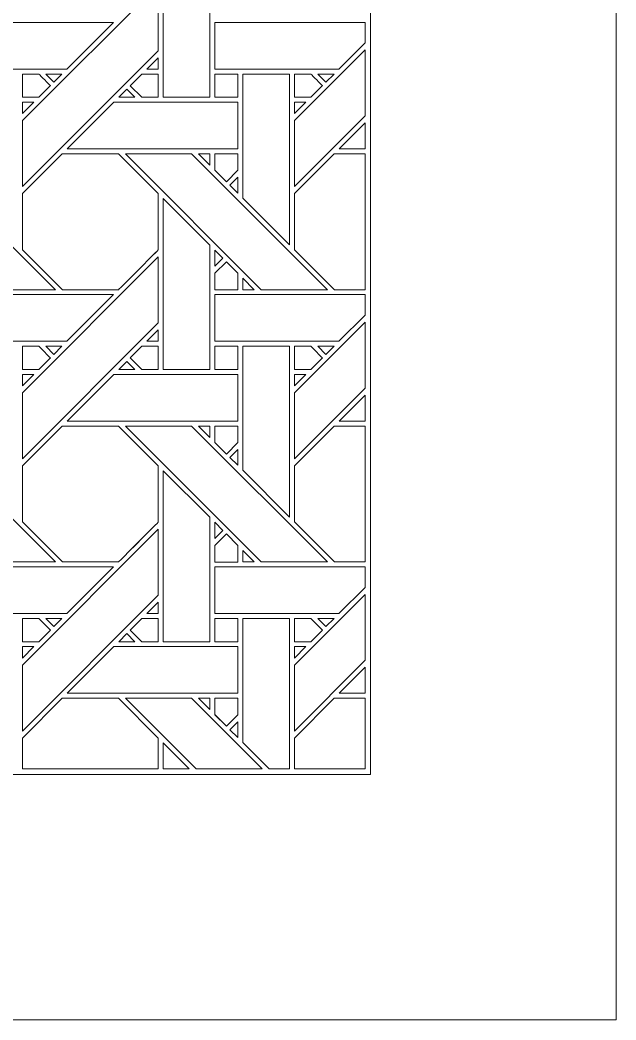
# Model space of a CAD drawing. Header units: inches. Extents: x 4.4 to 20.4, y 1.1 to 17.1.
# Drawn here: x 18.304 to 20.383, y 1.095 to 4.58 of the extents above; entities that cross this region are included whole.
import ezdxf

# ---------------------------------------------------------------- set-up
doc = ezdxf.new("R2010")
doc.units = ezdxf.units.IN
doc.header["$MEASUREMENT"] = 0
doc.layers.add('Design', color=7, linetype='Continuous', lineweight=0)

msp = doc.modelspace()

# ---------------------------------------------------------------- linework, layer by layer
at = {"layer": 'Design'}
for points, knots in [([(4.3829, 17.0948), (4.3829, 17.0948), (4.3829, 1.0948), (4.3829, 1.0948), (4.3829, 1.0948), (20.3829, 1.0948), (20.3829, 1.0948), (20.3829, 1.0948), (20.3829, 17.0948), (20.3829, 17.0948), (20.3829, 17.0948), (4.3829, 17.0948), (4.3829, 17.0948)], [0, 0, 0, 0, 1, 1, 1, 2, 2, 2, 3, 3, 3, 4, 4, 4, 4]), ([(19.3728, 16.2388), (19.3728, 16.2388), (5.2388, 16.2388), (5.2388, 16.2388), (5.2388, 16.2388), (5.2388, 1.9507), (5.2388, 1.9507), (5.2388, 1.9507), (19.5269, 1.9507), (19.5269, 1.9507), (19.5269, 1.9507), (19.5269, 16.2388), (19.5269, 16.2388), (19.5269, 16.2388), (19.3728, 16.2388), (19.3728, 16.2388)], [0, 0, 0, 0, 1, 1, 1, 2, 2, 2, 3, 3, 3, 4, 4, 4, 5, 5, 5, 5]), ([(18.8036, 4.3108), (18.8036, 4.3108), (18.8036, 4.9066), (18.8036, 4.9066), (18.8036, 4.9066), (18.9663, 4.7445), (18.9663, 4.7445), (18.9663, 4.7445), (18.9663, 4.3108), (18.9663, 4.3108), (18.9663, 4.3108), (18.8036, 4.3108), (18.8036, 4.3108)], [0, 0, 0, 0, 1, 1, 1, 2, 2, 2, 3, 3, 3, 4, 4, 4, 4]), ([(18.7864, 4.473), (18.7864, 4.473), (18.3128, 3.9994), (18.3128, 3.9994), (18.3128, 3.9994), (18.3128, 4.2294), (18.3128, 4.2294), (18.3128, 4.2294), (18.7864, 4.703), (18.7864, 4.703), (18.7864, 4.703), (18.7864, 4.473), (18.7864, 4.473)], [0, 0, 0, 0, 1, 1, 1, 2, 2, 2, 3, 3, 3, 4, 4, 4, 4]), ([(18.4679, 4.4088), (18.4679, 4.4088), (18.0349, 4.4088), (18.0349, 4.4088), (18.0349, 4.4088), (18.0349, 4.5715), (18.0349, 4.5715), (18.0349, 4.5715), (18.6306, 4.5715), (18.6306, 4.5715), (18.6306, 4.5715), (18.4679, 4.4088), (18.4679, 4.4088)], [0, 0, 0, 0, 1, 1, 1, 2, 2, 2, 3, 3, 3, 4, 4, 4, 4]), ([(19.5079, 4.5001), (19.5079, 4.5001), (19.4166, 4.4088), (19.4166, 4.4088), (19.4166, 4.4088), (18.9836, 4.4088), (18.9836, 4.4088), (18.9836, 4.4088), (18.9836, 4.5715), (18.9836, 4.5715), (18.9836, 4.5715), (19.5079, 4.5715), (19.5079, 4.5715), (19.5079, 4.5715), (19.5079, 4.5001), (19.5079, 4.5001)], [0, 0, 0, 0, 1, 1, 1, 2, 2, 2, 3, 3, 3, 4, 4, 4, 5, 5, 5, 5]), ([(19.2615, 3.9994), (19.2615, 3.9994), (19.2615, 4.2294), (19.2615, 4.2294), (19.2615, 4.2294), (19.5079, 4.4758), (19.5079, 4.4758), (19.5079, 4.4758), (19.5079, 4.2457), (19.5079, 4.2457), (19.5079, 4.2457), (19.2615, 3.9994), (19.2615, 3.9994)], [0, 0, 0, 0, 1, 1, 1, 2, 2, 2, 3, 3, 3, 4, 4, 4, 4]), ([(18.7864, 4.4486), (18.7864, 4.4486), (18.7864, 4.4089), (18.7864, 4.4089), (18.7864, 4.4089), (18.7467, 4.4089), (18.7467, 4.4089), (18.7467, 4.4089), (18.7864, 4.4486), (18.7864, 4.4486)], [0, 0, 0, 0, 1, 1, 1, 2, 2, 2, 3, 3, 3, 3]), ([(18.3699, 4.3915), (18.375, 4.3864), (18.4058, 4.3556), (18.4102, 4.3512), (18.4102, 4.3512), (18.3698, 4.3107), (18.3698, 4.3107), (18.3698, 4.3107), (18.3128, 4.3107), (18.3128, 4.3107), (18.3128, 4.3107), (18.3128, 4.3915), (18.3128, 4.3915), (18.3128, 4.3915), (18.3699, 4.3915), (18.3699, 4.3915)], [0, 0, 0, 0, 1, 1, 1, 2, 2, 2, 3, 3, 3, 4, 4, 4, 5, 5, 5, 5]), ([(18.4102, 4.3512), (18.4102, 4.3512), (18.3698, 4.3107), (18.3698, 4.3107), (18.3698, 4.3107), (18.3128, 4.3107), (18.3128, 4.3107), (18.3128, 4.3107), (18.3128, 4.3915), (18.3128, 4.3915), (18.3128, 4.3915), (18.3699, 4.3915), (18.3699, 4.3915), (18.375, 4.3864), (18.4058, 4.3556), (18.4102, 4.3512)], [0, 0, 0, 0, 1, 1, 1, 2, 2, 2, 3, 3, 3, 4, 4, 4, 5, 5, 5, 5]), ([(18.3942, 4.3916), (18.3942, 4.3916), (18.4507, 4.3916), (18.4507, 4.3916), (18.4507, 4.3916), (18.4224, 4.3634), (18.4224, 4.3634), (18.4224, 4.3634), (18.3942, 4.3916), (18.3942, 4.3916)], [0, 0, 0, 0, 1, 1, 1, 2, 2, 2, 3, 3, 3, 3]), ([(18.7294, 4.3107), (18.7294, 4.3107), (18.689, 4.3511), (18.689, 4.3511), (18.689, 4.3511), (18.7294, 4.3915), (18.7294, 4.3915), (18.7294, 4.3915), (18.7865, 4.3915), (18.7865, 4.3915), (18.7865, 4.3915), (18.7865, 4.3107), (18.7865, 4.3107), (18.7865, 4.3107), (18.7294, 4.3107), (18.7294, 4.3107)], [0, 0, 0, 0, 1, 1, 1, 2, 2, 2, 3, 3, 3, 4, 4, 4, 5, 5, 5, 5]), ([(18.7865, 4.3107), (18.7865, 4.3107), (18.7294, 4.3107), (18.7294, 4.3107), (18.7294, 4.3107), (18.689, 4.3511), (18.689, 4.3511), (18.689, 4.3511), (18.7294, 4.3915), (18.7294, 4.3915), (18.7294, 4.3915), (18.7865, 4.3915), (18.7865, 4.3915), (18.7865, 4.3915), (18.7865, 4.3107), (18.7865, 4.3107)], [0, 0, 0, 0, 1, 1, 1, 2, 2, 2, 3, 3, 3, 4, 4, 4, 5, 5, 5, 5]), ([(18.9837, 4.3915), (18.9837, 4.3915), (19.0639, 4.3915), (19.0639, 4.3915), (19.0639, 4.3915), (19.0639, 4.3107), (19.0639, 4.3107), (19.0639, 4.3107), (18.9837, 4.3107), (18.9837, 4.3107), (18.9837, 4.3107), (18.9837, 4.3915), (18.9837, 4.3915)], [0, 0, 0, 0, 1, 1, 1, 2, 2, 2, 3, 3, 3, 4, 4, 4, 4]), ([(18.9837, 4.3107), (18.9837, 4.3107), (18.9837, 4.3915), (18.9837, 4.3915), (18.9837, 4.3915), (19.0639, 4.3915), (19.0639, 4.3915), (19.0639, 4.3915), (19.0639, 4.3107), (19.0639, 4.3107), (19.0639, 4.3107), (18.9837, 4.3107), (18.9837, 4.3107)], [0, 0, 0, 0, 1, 1, 1, 2, 2, 2, 3, 3, 3, 4, 4, 4, 4]), ([(19.2443, 3.7964), (19.2443, 3.7964), (19.0814, 3.9594), (19.0814, 3.9594), (19.0814, 3.9594), (19.0814, 4.3916), (19.0814, 4.3916), (19.0814, 4.3916), (19.2443, 4.3916), (19.2443, 4.3916), (19.2443, 4.3916), (19.2443, 3.7964), (19.2443, 3.7964)], [0, 0, 0, 0, 1, 1, 1, 2, 2, 2, 3, 3, 3, 4, 4, 4, 4]), ([(19.3186, 4.3915), (19.3237, 4.3864), (19.3545, 4.3556), (19.3589, 4.3512), (19.3589, 4.3512), (19.3185, 4.3107), (19.3185, 4.3107), (19.3185, 4.3107), (19.2615, 4.3107), (19.2615, 4.3107), (19.2615, 4.3107), (19.2615, 4.3915), (19.2615, 4.3915), (19.2615, 4.3915), (19.3186, 4.3915), (19.3186, 4.3915)], [0, 0, 0, 0, 1, 1, 1, 2, 2, 2, 3, 3, 3, 4, 4, 4, 5, 5, 5, 5]), ([(19.2615, 4.3107), (19.2615, 4.3107), (19.2615, 4.3915), (19.2615, 4.3915), (19.2615, 4.3915), (19.3186, 4.3915), (19.3186, 4.3915), (19.3237, 4.3864), (19.3545, 4.3556), (19.3589, 4.3512), (19.3589, 4.3512), (19.3185, 4.3107), (19.3185, 4.3107), (19.3185, 4.3107), (19.2615, 4.3107), (19.2615, 4.3107)], [0, 0, 0, 0, 1, 1, 1, 2, 2, 2, 3, 3, 3, 4, 4, 4, 5, 5, 5, 5]), ([(19.3429, 4.3916), (19.3429, 4.3916), (19.3994, 4.3916), (19.3994, 4.3916), (19.3994, 4.3916), (19.3711, 4.3634), (19.3711, 4.3634), (19.3711, 4.3634), (19.3429, 4.3916), (19.3429, 4.3916)], [0, 0, 0, 0, 1, 1, 1, 2, 2, 2, 3, 3, 3, 3]), ([(18.6769, 4.339), (18.6769, 4.339), (18.7051, 4.3108), (18.7051, 4.3108), (18.7051, 4.3108), (18.6486, 4.3108), (18.6486, 4.3108), (18.6486, 4.3108), (18.6769, 4.339), (18.6769, 4.339)], [0, 0, 0, 0, 1, 1, 1, 2, 2, 2, 3, 3, 3, 3]), ([(18.3526, 4.2936), (18.3526, 4.2936), (18.3128, 4.2538), (18.3128, 4.2538), (18.3128, 4.2538), (18.3128, 4.2936), (18.3128, 4.2936), (18.3128, 4.2936), (18.3526, 4.2936), (18.3526, 4.2936)], [0, 0, 0, 0, 1, 1, 1, 2, 2, 2, 3, 3, 3, 3]), ([(19.0639, 4.2936), (19.0639, 4.2936), (19.0639, 4.1308), (19.0639, 4.1308), (19.0639, 4.1308), (18.4686, 4.1308), (18.4686, 4.1308), (18.4686, 4.1308), (18.6314, 4.2936), (18.6314, 4.2936), (18.6314, 4.2936), (19.0639, 4.2936), (19.0639, 4.2936)], [0, 0, 0, 0, 1, 1, 1, 2, 2, 2, 3, 3, 3, 4, 4, 4, 4]), ([(19.3013, 4.2936), (19.3013, 4.2936), (19.2615, 4.2538), (19.2615, 4.2538), (19.2615, 4.2538), (19.2615, 4.2936), (19.2615, 4.2936), (19.2615, 4.2936), (19.3013, 4.2936), (19.3013, 4.2936)], [0, 0, 0, 0, 1, 1, 1, 2, 2, 2, 3, 3, 3, 3]), ([(19.4173, 4.1308), (19.4173, 4.1308), (19.5079, 4.2213), (19.5079, 4.2213), (19.5079, 4.2213), (19.5079, 4.1308), (19.5079, 4.1308), (19.5079, 4.1308), (19.4173, 4.1308), (19.4173, 4.1308)], [0, 0, 0, 0, 1, 1, 1, 2, 2, 2, 3, 3, 3, 3]), ([(17.7232, 4.1137), (17.7232, 4.1137), (17.9541, 4.1137), (17.9541, 4.1137), (17.9541, 4.1137), (18.4278, 3.64), (18.4278, 3.64), (18.4278, 3.64), (18.1968, 3.64), (18.1968, 3.64), (18.1968, 3.64), (17.7232, 4.1137), (17.7232, 4.1137)], [0, 0, 0, 0, 1, 1, 1, 2, 2, 2, 3, 3, 3, 4, 4, 4, 4]), ([(18.4515, 4.1136), (18.4515, 4.1136), (18.6477, 4.1136), (18.6477, 4.1136), (18.6477, 4.1136), (18.7865, 3.9749), (18.7865, 3.9749), (18.7865, 3.9749), (18.7865, 3.7787), (18.7865, 3.7787), (18.7687, 3.7608), (18.6567, 3.649), (18.6478, 3.64), (18.6478, 3.64), (18.452, 3.64), (18.452, 3.64), (18.452, 3.64), (18.3128, 3.7793), (18.3128, 3.7793), (18.3128, 3.7793), (18.3128, 3.9749), (18.3128, 3.9749), (18.3128, 3.9749), (18.4515, 4.1136), (18.4515, 4.1136)], [0, 0, 0, 0, 1, 1, 1, 2, 2, 2, 3, 3, 3, 4, 4, 4, 5, 5, 5, 6, 6, 6, 7, 7, 7, 8, 8, 8, 8]), ([(18.7865, 3.7787), (18.7685, 3.7606), (18.6566, 3.6489), (18.6478, 3.64), (18.6478, 3.64), (18.452, 3.64), (18.452, 3.64), (18.452, 3.64), (18.3128, 3.7793), (18.3128, 3.7793), (18.3128, 3.7793), (18.3128, 3.9749), (18.3128, 3.9749), (18.3128, 3.9749), (18.4515, 4.1136), (18.4515, 4.1136), (18.4515, 4.1136), (18.6477, 4.1136), (18.6477, 4.1136), (18.6477, 4.1136), (18.7865, 3.9749), (18.7865, 3.9749), (18.7865, 3.9749), (18.7865, 3.7787), (18.7865, 3.7787)], [0, 0, 0, 0, 1, 1, 1, 2, 2, 2, 3, 3, 3, 4, 4, 4, 5, 5, 5, 6, 6, 6, 7, 7, 7, 8, 8, 8, 8]), ([(19.1455, 3.64), (19.1455, 3.64), (18.6719, 4.1137), (18.6719, 4.1137), (18.6719, 4.1137), (18.9029, 4.1137), (18.9029, 4.1137), (18.9029, 4.1137), (19.3765, 3.64), (19.3765, 3.64), (19.3765, 3.64), (19.1455, 3.64), (19.1455, 3.64)], [0, 0, 0, 0, 1, 1, 1, 2, 2, 2, 3, 3, 3, 4, 4, 4, 4]), ([(18.9664, 4.1137), (18.9664, 4.1137), (18.9664, 4.0739), (18.9664, 4.0739), (18.9664, 4.0739), (18.927, 4.1137), (18.927, 4.1137), (18.927, 4.1137), (18.9664, 4.1137), (18.9664, 4.1137)], [0, 0, 0, 0, 1, 1, 1, 2, 2, 2, 3, 3, 3, 3]), ([(19.0639, 4.1137), (19.0639, 4.1137), (19.0639, 4.0561), (19.0639, 4.0561), (19.0639, 4.0561), (19.024, 4.0161), (19.024, 4.0161), (19.024, 4.0161), (18.9837, 4.0564), (18.9837, 4.0564), (18.9837, 4.0564), (18.9837, 4.1137), (18.9837, 4.1137), (18.9837, 4.1137), (19.0639, 4.1137), (19.0639, 4.1137)], [0, 0, 0, 0, 1, 1, 1, 2, 2, 2, 3, 3, 3, 4, 4, 4, 5, 5, 5, 5]), ([(19.024, 4.0161), (19.024, 4.0161), (18.9837, 4.0564), (18.9837, 4.0564), (18.9837, 4.0564), (18.9837, 4.1137), (18.9837, 4.1137), (18.9837, 4.1137), (19.0639, 4.1137), (19.0639, 4.1137), (19.0639, 4.1137), (19.0639, 4.0561), (19.0639, 4.0561), (19.0639, 4.0561), (19.024, 4.0161), (19.024, 4.0161)], [0, 0, 0, 0, 1, 1, 1, 2, 2, 2, 3, 3, 3, 4, 4, 4, 5, 5, 5, 5]), ([(19.4002, 4.1136), (19.4002, 4.1136), (19.5079, 4.1136), (19.5079, 4.1136), (19.5079, 4.1136), (19.5079, 3.64), (19.5079, 3.64), (19.5079, 3.64), (19.4008, 3.64), (19.4008, 3.64), (19.4008, 3.64), (19.2615, 3.7793), (19.2615, 3.7793), (19.2615, 3.7793), (19.2615, 3.9749), (19.2615, 3.9749), (19.2615, 3.9749), (19.4002, 4.1136), (19.4002, 4.1136)], [0, 0, 0, 0, 1, 1, 1, 2, 2, 2, 3, 3, 3, 4, 4, 4, 5, 5, 5, 6, 6, 6, 6]), ([(19.4008, 3.64), (19.4008, 3.64), (19.2615, 3.7793), (19.2615, 3.7793), (19.2615, 3.7793), (19.2615, 3.9749), (19.2615, 3.9749), (19.2615, 3.9749), (19.4002, 4.1136), (19.4002, 4.1136), (19.4002, 4.1136), (19.5079, 4.1136), (19.5079, 4.1136), (19.5079, 4.1136), (19.5079, 3.64), (19.5079, 3.64), (19.5079, 3.64), (19.4008, 3.64), (19.4008, 3.64)], [0, 0, 0, 0, 1, 1, 1, 2, 2, 2, 3, 3, 3, 4, 4, 4, 5, 5, 5, 6, 6, 6, 6]), ([(19.0639, 4.0319), (19.0639, 4.0319), (19.0639, 3.9767), (19.0639, 3.9767), (19.0639, 3.9767), (19.0361, 4.0041), (19.0361, 4.0041), (19.0361, 4.0041), (19.0639, 4.0319), (19.0639, 4.0319)], [0, 0, 0, 0, 1, 1, 1, 2, 2, 2, 3, 3, 3, 3]), ([(18.8036, 3.362), (18.8036, 3.362), (18.8036, 3.9579), (18.8036, 3.9579), (18.8036, 3.9579), (18.9663, 3.7957), (18.9663, 3.7957), (18.9663, 3.7957), (18.9663, 3.362), (18.9663, 3.362), (18.9663, 3.362), (18.8036, 3.362), (18.8036, 3.362)], [0, 0, 0, 0, 1, 1, 1, 2, 2, 2, 3, 3, 3, 4, 4, 4, 4]), ([(18.9836, 3.7215), (18.9836, 3.7215), (18.9836, 3.7782), (18.9836, 3.7782), (18.9836, 3.7782), (19.0118, 3.7497), (19.0118, 3.7497), (19.0118, 3.7497), (18.9836, 3.7215), (18.9836, 3.7215)], [0, 0, 0, 0, 1, 1, 1, 2, 2, 2, 3, 3, 3, 3]), ([(18.3128, 3.2807), (18.3128, 3.2807), (18.7864, 3.7543), (18.7864, 3.7543), (18.7864, 3.7543), (18.7864, 3.5243), (18.7864, 3.5243), (18.7864, 3.5243), (18.3128, 3.0506), (18.3128, 3.0506), (18.3128, 3.0506), (18.3128, 3.2807), (18.3128, 3.2807)], [0, 0, 0, 0, 1, 1, 1, 2, 2, 2, 3, 3, 3, 4, 4, 4, 4]), ([(18.9837, 3.6398), (18.9837, 3.6398), (18.9837, 3.6971), (18.9837, 3.6971), (18.9837, 3.6971), (19.024, 3.7374), (19.024, 3.7374), (19.024, 3.7374), (19.0643, 3.6971), (19.0643, 3.6971), (19.0643, 3.6971), (19.0643, 3.6398), (19.0643, 3.6398), (19.0643, 3.6398), (18.9837, 3.6398), (18.9837, 3.6398)], [0, 0, 0, 0, 1, 1, 1, 2, 2, 2, 3, 3, 3, 4, 4, 4, 5, 5, 5, 5]), ([(19.024, 3.7374), (19.024, 3.7374), (19.0643, 3.6971), (19.0643, 3.6971), (19.0643, 3.6971), (19.0643, 3.6398), (19.0643, 3.6398), (19.0643, 3.6398), (18.9837, 3.6398), (18.9837, 3.6398), (18.9837, 3.6398), (18.9837, 3.6971), (18.9837, 3.6971), (18.9837, 3.6971), (19.024, 3.7374), (19.024, 3.7374)], [0, 0, 0, 0, 1, 1, 1, 2, 2, 2, 3, 3, 3, 4, 4, 4, 5, 5, 5, 5]), ([(19.0815, 3.64), (19.0815, 3.64), (19.0815, 3.6798), (19.0815, 3.6798), (19.0815, 3.6798), (19.1213, 3.64), (19.1213, 3.64), (19.1213, 3.64), (19.0815, 3.64), (19.0815, 3.64)], [0, 0, 0, 0, 1, 1, 1, 2, 2, 2, 3, 3, 3, 3]), ([(18.0349, 3.4601), (18.0349, 3.4601), (18.0349, 3.6228), (18.0349, 3.6228), (18.0349, 3.6228), (18.6306, 3.6228), (18.6306, 3.6228), (18.6306, 3.6228), (18.4679, 3.4601), (18.4679, 3.4601), (18.4679, 3.4601), (18.0349, 3.4601), (18.0349, 3.4601)], [0, 0, 0, 0, 1, 1, 1, 2, 2, 2, 3, 3, 3, 4, 4, 4, 4]), ([(19.5079, 3.5513), (19.5079, 3.5513), (19.4166, 3.4601), (19.4166, 3.4601), (19.4166, 3.4601), (18.9836, 3.4601), (18.9836, 3.4601), (18.9836, 3.4601), (18.9836, 3.6228), (18.9836, 3.6228), (18.9836, 3.6228), (19.5079, 3.6228), (19.5079, 3.6228), (19.5079, 3.6228), (19.5079, 3.5513), (19.5079, 3.5513)], [0, 0, 0, 0, 1, 1, 1, 2, 2, 2, 3, 3, 3, 4, 4, 4, 5, 5, 5, 5]), ([(19.2615, 3.0506), (19.2615, 3.0506), (19.2615, 3.2807), (19.2615, 3.2807), (19.2615, 3.2807), (19.5079, 3.527), (19.5079, 3.527), (19.5079, 3.527), (19.5079, 3.297), (19.5079, 3.297), (19.5079, 3.297), (19.2615, 3.0506), (19.2615, 3.0506)], [0, 0, 0, 0, 1, 1, 1, 2, 2, 2, 3, 3, 3, 4, 4, 4, 4]), ([(18.7864, 3.4999), (18.7864, 3.4999), (18.7864, 3.4601), (18.7864, 3.4601), (18.7864, 3.4601), (18.7467, 3.4601), (18.7467, 3.4601), (18.7467, 3.4601), (18.7864, 3.4999), (18.7864, 3.4999)], [0, 0, 0, 0, 1, 1, 1, 2, 2, 2, 3, 3, 3, 3]), ([(18.3699, 3.4428), (18.375, 3.4377), (18.4058, 3.4069), (18.4102, 3.4024), (18.4102, 3.4024), (18.3698, 3.362), (18.3698, 3.362), (18.3698, 3.362), (18.3128, 3.362), (18.3128, 3.362), (18.3128, 3.362), (18.3128, 3.4428), (18.3128, 3.4428), (18.3128, 3.4428), (18.3699, 3.4428), (18.3699, 3.4428)], [0, 0, 0, 0, 1, 1, 1, 2, 2, 2, 3, 3, 3, 4, 4, 4, 5, 5, 5, 5]), ([(18.3128, 3.362), (18.3128, 3.362), (18.3128, 3.4428), (18.3128, 3.4428), (18.3128, 3.4428), (18.3699, 3.4428), (18.3699, 3.4428), (18.3752, 3.4375), (18.406, 3.4067), (18.4102, 3.4024), (18.4102, 3.4024), (18.3698, 3.362), (18.3698, 3.362), (18.3698, 3.362), (18.3128, 3.362), (18.3128, 3.362)], [0, 0, 0, 0, 1, 1, 1, 2, 2, 2, 3, 3, 3, 4, 4, 4, 5, 5, 5, 5]), ([(18.3942, 3.4428), (18.3942, 3.4428), (18.4507, 3.4428), (18.4507, 3.4428), (18.4507, 3.4428), (18.4224, 3.4146), (18.4224, 3.4146), (18.4224, 3.4146), (18.3942, 3.4428), (18.3942, 3.4428)], [0, 0, 0, 0, 1, 1, 1, 2, 2, 2, 3, 3, 3, 3]), ([(18.7294, 3.362), (18.7294, 3.362), (18.689, 3.4024), (18.689, 3.4024), (18.689, 3.4024), (18.7294, 3.4428), (18.7294, 3.4428), (18.7294, 3.4428), (18.7865, 3.4428), (18.7865, 3.4428), (18.7865, 3.4428), (18.7865, 3.362), (18.7865, 3.362), (18.7865, 3.362), (18.7294, 3.362), (18.7294, 3.362)], [0, 0, 0, 0, 1, 1, 1, 2, 2, 2, 3, 3, 3, 4, 4, 4, 5, 5, 5, 5]), ([(18.7865, 3.362), (18.7865, 3.362), (18.7294, 3.362), (18.7294, 3.362), (18.7294, 3.362), (18.689, 3.4024), (18.689, 3.4024), (18.689, 3.4024), (18.7294, 3.4428), (18.7294, 3.4428), (18.7294, 3.4428), (18.7865, 3.4428), (18.7865, 3.4428), (18.7865, 3.4428), (18.7865, 3.362), (18.7865, 3.362)], [0, 0, 0, 0, 1, 1, 1, 2, 2, 2, 3, 3, 3, 4, 4, 4, 5, 5, 5, 5]), ([(18.9837, 3.4428), (18.9837, 3.4428), (19.0639, 3.4428), (19.0639, 3.4428), (19.0639, 3.4428), (19.0639, 3.362), (19.0639, 3.362), (19.0639, 3.362), (18.9837, 3.362), (18.9837, 3.362), (18.9837, 3.362), (18.9837, 3.4428), (18.9837, 3.4428)], [0, 0, 0, 0, 1, 1, 1, 2, 2, 2, 3, 3, 3, 4, 4, 4, 4]), ([(18.9837, 3.362), (18.9837, 3.362), (18.9837, 3.4428), (18.9837, 3.4428), (18.9837, 3.4428), (19.0639, 3.4428), (19.0639, 3.4428), (19.0639, 3.4428), (19.0639, 3.362), (19.0639, 3.362), (19.0639, 3.362), (18.9837, 3.362), (18.9837, 3.362)], [0, 0, 0, 0, 1, 1, 1, 2, 2, 2, 3, 3, 3, 4, 4, 4, 4]), ([(19.2443, 2.8477), (19.2443, 2.8477), (19.0814, 3.0106), (19.0814, 3.0106), (19.0814, 3.0106), (19.0814, 3.4428), (19.0814, 3.4428), (19.0814, 3.4428), (19.2443, 3.4428), (19.2443, 3.4428), (19.2443, 3.4428), (19.2443, 2.8477), (19.2443, 2.8477)], [0, 0, 0, 0, 1, 1, 1, 2, 2, 2, 3, 3, 3, 4, 4, 4, 4]), ([(19.3186, 3.4428), (19.3237, 3.4377), (19.3545, 3.4069), (19.3589, 3.4024), (19.3589, 3.4024), (19.3185, 3.362), (19.3185, 3.362), (19.3185, 3.362), (19.2615, 3.362), (19.2615, 3.362), (19.2615, 3.362), (19.2615, 3.4428), (19.2615, 3.4428), (19.2615, 3.4428), (19.3186, 3.4428), (19.3186, 3.4428)], [0, 0, 0, 0, 1, 1, 1, 2, 2, 2, 3, 3, 3, 4, 4, 4, 5, 5, 5, 5]), ([(19.2615, 3.362), (19.2615, 3.362), (19.2615, 3.4428), (19.2615, 3.4428), (19.2615, 3.4428), (19.3186, 3.4428), (19.3186, 3.4428), (19.3237, 3.4377), (19.3545, 3.4069), (19.3589, 3.4024), (19.3589, 3.4024), (19.3185, 3.362), (19.3185, 3.362), (19.3185, 3.362), (19.2615, 3.362), (19.2615, 3.362)], [0, 0, 0, 0, 1, 1, 1, 2, 2, 2, 3, 3, 3, 4, 4, 4, 5, 5, 5, 5]), ([(19.3429, 3.4428), (19.3429, 3.4428), (19.3994, 3.4428), (19.3994, 3.4428), (19.3994, 3.4428), (19.3711, 3.4146), (19.3711, 3.4146), (19.3711, 3.4146), (19.3429, 3.4428), (19.3429, 3.4428)], [0, 0, 0, 0, 1, 1, 1, 2, 2, 2, 3, 3, 3, 3]), ([(18.6768, 3.3903), (18.6768, 3.3903), (18.7051, 3.362), (18.7051, 3.362), (18.7051, 3.362), (18.6486, 3.362), (18.6486, 3.362), (18.6486, 3.362), (18.6768, 3.3903), (18.6768, 3.3903)], [0, 0, 0, 0, 1, 1, 1, 2, 2, 2, 3, 3, 3, 3]), ([(18.3526, 3.3449), (18.3526, 3.3449), (18.3128, 3.3051), (18.3128, 3.3051), (18.3128, 3.3051), (18.3128, 3.3449), (18.3128, 3.3449), (18.3128, 3.3449), (18.3526, 3.3449), (18.3526, 3.3449)], [0, 0, 0, 0, 1, 1, 1, 2, 2, 2, 3, 3, 3, 3]), ([(19.0639, 3.3449), (19.0639, 3.3449), (19.0639, 3.1821), (19.0639, 3.1821), (19.0639, 3.1821), (18.4686, 3.1821), (18.4686, 3.1821), (18.4686, 3.1821), (18.6314, 3.3449), (18.6314, 3.3449), (18.6314, 3.3449), (19.0639, 3.3449), (19.0639, 3.3449)], [0, 0, 0, 0, 1, 1, 1, 2, 2, 2, 3, 3, 3, 4, 4, 4, 4]), ([(19.3013, 3.3449), (19.3013, 3.3449), (19.2615, 3.3051), (19.2615, 3.3051), (19.2615, 3.3051), (19.2615, 3.3449), (19.2615, 3.3449), (19.2615, 3.3449), (19.3013, 3.3449), (19.3013, 3.3449)], [0, 0, 0, 0, 1, 1, 1, 2, 2, 2, 3, 3, 3, 3]), ([(19.4173, 3.1821), (19.4173, 3.1821), (19.5079, 3.2726), (19.5079, 3.2726), (19.5079, 3.2726), (19.5079, 3.1821), (19.5079, 3.1821), (19.5079, 3.1821), (19.4173, 3.1821), (19.4173, 3.1821)], [0, 0, 0, 0, 1, 1, 1, 2, 2, 2, 3, 3, 3, 3]), ([(17.7232, 3.165), (17.7232, 3.165), (17.9541, 3.165), (17.9541, 3.165), (17.9541, 3.165), (18.4278, 2.6913), (18.4278, 2.6913), (18.4278, 2.6913), (18.1968, 2.6913), (18.1968, 2.6913), (18.1968, 2.6913), (17.7232, 3.165), (17.7232, 3.165)], [0, 0, 0, 0, 1, 1, 1, 2, 2, 2, 3, 3, 3, 4, 4, 4, 4]), ([(18.3128, 2.8305), (18.3128, 2.8305), (18.3128, 3.0262), (18.3128, 3.0262), (18.3128, 3.0262), (18.4515, 3.1649), (18.4515, 3.1649), (18.4515, 3.1649), (18.6477, 3.1649), (18.6477, 3.1649), (18.6477, 3.1649), (18.7865, 3.0262), (18.7865, 3.0262), (18.7865, 3.0262), (18.7865, 2.83), (18.7865, 2.83), (18.7687, 2.812), (18.6567, 2.7003), (18.6478, 2.6913), (18.6478, 2.6913), (18.452, 2.6913), (18.452, 2.6913), (18.452, 2.6913), (18.3128, 2.8305), (18.3128, 2.8305)], [0, 0, 0, 0, 1, 1, 1, 2, 2, 2, 3, 3, 3, 4, 4, 4, 5, 5, 5, 6, 6, 6, 7, 7, 7, 8, 8, 8, 8]), ([(18.3128, 2.8305), (18.3128, 2.8305), (18.3128, 3.0262), (18.3128, 3.0262), (18.3128, 3.0262), (18.4515, 3.1649), (18.4515, 3.1649), (18.4515, 3.1649), (18.6477, 3.1649), (18.6477, 3.1649), (18.6477, 3.1649), (18.7865, 3.0262), (18.7865, 3.0262), (18.7865, 3.0262), (18.7865, 2.83), (18.7865, 2.83), (18.7685, 2.8119), (18.6566, 2.7002), (18.6478, 2.6913), (18.6478, 2.6913), (18.452, 2.6913), (18.452, 2.6913), (18.452, 2.6913), (18.3128, 2.8305), (18.3128, 2.8305)], [0, 0, 0, 0, 1, 1, 1, 2, 2, 2, 3, 3, 3, 4, 4, 4, 5, 5, 5, 6, 6, 6, 7, 7, 7, 8, 8, 8, 8]), ([(18.6719, 3.165), (18.6719, 3.165), (18.9029, 3.165), (18.9029, 3.165), (18.9029, 3.165), (19.3765, 2.6913), (19.3765, 2.6913), (19.3765, 2.6913), (19.1455, 2.6913), (19.1455, 2.6913), (19.1455, 2.6913), (18.6719, 3.165), (18.6719, 3.165)], [0, 0, 0, 0, 1, 1, 1, 2, 2, 2, 3, 3, 3, 4, 4, 4, 4]), ([(18.9664, 3.165), (18.9664, 3.165), (18.9664, 3.1251), (18.9664, 3.1251), (18.9664, 3.1251), (18.927, 3.165), (18.927, 3.165), (18.927, 3.165), (18.9664, 3.165), (18.9664, 3.165)], [0, 0, 0, 0, 1, 1, 1, 2, 2, 2, 3, 3, 3, 3]), ([(19.0639, 3.1649), (19.0639, 3.1649), (19.0639, 3.1073), (19.0639, 3.1073), (19.0639, 3.1073), (19.024, 3.0674), (19.024, 3.0674), (19.024, 3.0674), (18.9837, 3.1077), (18.9837, 3.1077), (18.9837, 3.1077), (18.9837, 3.1649), (18.9837, 3.1649), (18.9837, 3.1649), (19.0639, 3.1649), (19.0639, 3.1649)], [0, 0, 0, 0, 1, 1, 1, 2, 2, 2, 3, 3, 3, 4, 4, 4, 5, 5, 5, 5]), ([(19.024, 3.0674), (19.024, 3.0674), (18.9837, 3.1077), (18.9837, 3.1077), (18.9837, 3.1077), (18.9837, 3.1649), (18.9837, 3.1649), (18.9837, 3.1649), (19.0639, 3.1649), (19.0639, 3.1649), (19.0639, 3.1649), (19.0639, 3.1073), (19.0639, 3.1073), (19.0639, 3.1073), (19.024, 3.0674), (19.024, 3.0674)], [0, 0, 0, 0, 1, 1, 1, 2, 2, 2, 3, 3, 3, 4, 4, 4, 5, 5, 5, 5]), ([(19.2616, 2.8306), (19.2616, 2.8306), (19.2616, 3.0262), (19.2616, 3.0262), (19.2616, 3.0262), (19.4002, 3.1649), (19.4002, 3.1649), (19.4002, 3.1649), (19.5079, 3.1649), (19.5079, 3.1649), (19.5079, 3.1649), (19.5079, 2.6913), (19.5079, 2.6913), (19.5079, 2.6913), (19.4008, 2.6913), (19.4008, 2.6913), (19.4008, 2.6913), (19.2616, 2.8306), (19.2616, 2.8306)], [0, 0, 0, 0, 1, 1, 1, 2, 2, 2, 3, 3, 3, 4, 4, 4, 5, 5, 5, 6, 6, 6, 6]), ([(19.4008, 2.6913), (19.4008, 2.6913), (19.2616, 2.8306), (19.2616, 2.8306), (19.2616, 2.8306), (19.2616, 3.0262), (19.2616, 3.0262), (19.2616, 3.0262), (19.4002, 3.1649), (19.4002, 3.1649), (19.4002, 3.1649), (19.5079, 3.1649), (19.5079, 3.1649), (19.5079, 3.1649), (19.5079, 2.6913), (19.5079, 2.6913), (19.5079, 2.6913), (19.4008, 2.6913), (19.4008, 2.6913)], [0, 0, 0, 0, 1, 1, 1, 2, 2, 2, 3, 3, 3, 4, 4, 4, 5, 5, 5, 6, 6, 6, 6]), ([(19.0639, 3.0831), (19.0639, 3.0831), (19.0639, 3.028), (19.0639, 3.028), (19.0639, 3.028), (19.0361, 3.0553), (19.0361, 3.0553), (19.0361, 3.0553), (19.0639, 3.0831), (19.0639, 3.0831)], [0, 0, 0, 0, 1, 1, 1, 2, 2, 2, 3, 3, 3, 3]), ([(18.9663, 2.847), (18.9663, 2.847), (18.9663, 2.4133), (18.9663, 2.4133), (18.9663, 2.4133), (18.8036, 2.4133), (18.8036, 2.4133), (18.8036, 2.4133), (18.8036, 3.0092), (18.8036, 3.0092), (18.8036, 3.0092), (18.9663, 2.847), (18.9663, 2.847)], [0, 0, 0, 0, 1, 1, 1, 2, 2, 2, 3, 3, 3, 4, 4, 4, 4]), ([(18.9836, 2.7728), (18.9836, 2.7728), (18.9836, 2.8295), (18.9836, 2.8295), (18.9836, 2.8295), (19.0118, 2.8009), (19.0118, 2.8009), (19.0118, 2.8009), (18.9836, 2.7728), (18.9836, 2.7728)], [0, 0, 0, 0, 1, 1, 1, 2, 2, 2, 3, 3, 3, 3]), ([(18.7864, 2.8056), (18.7864, 2.8056), (18.7864, 2.5756), (18.7864, 2.5756), (18.7864, 2.5756), (18.3128, 2.1019), (18.3128, 2.1019), (18.3128, 2.1019), (18.3128, 2.332), (18.3128, 2.332), (18.3128, 2.332), (18.7864, 2.8056), (18.7864, 2.8056)], [0, 0, 0, 0, 1, 1, 1, 2, 2, 2, 3, 3, 3, 4, 4, 4, 4]), ([(18.9837, 2.691), (18.9837, 2.691), (18.9837, 2.7483), (18.9837, 2.7483), (18.9837, 2.7483), (19.024, 2.7887), (19.024, 2.7887), (19.024, 2.7887), (19.0643, 2.7483), (19.0643, 2.7483), (19.0643, 2.7483), (19.0643, 2.691), (19.0643, 2.691), (19.0643, 2.691), (18.9837, 2.691), (18.9837, 2.691)], [0, 0, 0, 0, 1, 1, 1, 2, 2, 2, 3, 3, 3, 4, 4, 4, 5, 5, 5, 5]), ([(18.9837, 2.7483), (18.9837, 2.7483), (19.024, 2.7887), (19.024, 2.7887), (19.024, 2.7887), (19.0643, 2.7483), (19.0643, 2.7483), (19.0643, 2.7483), (19.0643, 2.691), (19.0643, 2.691), (19.0643, 2.691), (18.9837, 2.691), (18.9837, 2.691), (18.9837, 2.691), (18.9837, 2.7483), (18.9837, 2.7483)], [0, 0, 0, 0, 1, 1, 1, 2, 2, 2, 3, 3, 3, 4, 4, 4, 5, 5, 5, 5]), ([(19.1213, 2.6913), (19.1213, 2.6913), (19.0815, 2.6913), (19.0815, 2.6913), (19.0815, 2.6913), (19.0815, 2.7311), (19.0815, 2.7311), (19.0815, 2.7311), (19.1213, 2.6913), (19.1213, 2.6913)], [0, 0, 0, 0, 1, 1, 1, 2, 2, 2, 3, 3, 3, 3]), ([(18.0349, 2.5114), (18.0349, 2.5114), (18.0349, 2.6741), (18.0349, 2.6741), (18.0349, 2.6741), (18.6306, 2.6741), (18.6306, 2.6741), (18.6306, 2.6741), (18.4679, 2.5114), (18.4679, 2.5114), (18.4679, 2.5114), (18.0349, 2.5114), (18.0349, 2.5114)], [0, 0, 0, 0, 1, 1, 1, 2, 2, 2, 3, 3, 3, 4, 4, 4, 4]), ([(18.9836, 2.5114), (18.9836, 2.5114), (18.9836, 2.6741), (18.9836, 2.6741), (18.9836, 2.6741), (19.5079, 2.6741), (19.5079, 2.6741), (19.5079, 2.6741), (19.5079, 2.6026), (19.5079, 2.6026), (19.5079, 2.6026), (19.4166, 2.5114), (19.4166, 2.5114), (19.4166, 2.5114), (18.9836, 2.5114), (18.9836, 2.5114)], [0, 0, 0, 0, 1, 1, 1, 2, 2, 2, 3, 3, 3, 4, 4, 4, 5, 5, 5, 5]), ([(18.7864, 2.5512), (18.7864, 2.5512), (18.7864, 2.5114), (18.7864, 2.5114), (18.7864, 2.5114), (18.7467, 2.5114), (18.7467, 2.5114), (18.7467, 2.5114), (18.7864, 2.5512), (18.7864, 2.5512)], [0, 0, 0, 0, 1, 1, 1, 2, 2, 2, 3, 3, 3, 3]), ([(19.5079, 2.3483), (19.5079, 2.3483), (19.2615, 2.1019), (19.2615, 2.1019), (19.2615, 2.1019), (19.2615, 2.332), (19.2615, 2.332), (19.2615, 2.332), (19.5079, 2.5783), (19.5079, 2.5783), (19.5079, 2.5783), (19.5079, 2.3483), (19.5079, 2.3483)], [0, 0, 0, 0, 1, 1, 1, 2, 2, 2, 3, 3, 3, 4, 4, 4, 4]), ([(18.4102, 2.4537), (18.4102, 2.4537), (18.3698, 2.4133), (18.3698, 2.4133), (18.3698, 2.4133), (18.3128, 2.4133), (18.3128, 2.4133), (18.3128, 2.4133), (18.3128, 2.4941), (18.3128, 2.4941), (18.3128, 2.4941), (18.3699, 2.4941), (18.3699, 2.4941), (18.375, 2.489), (18.4058, 2.4581), (18.4102, 2.4537)], [0, 0, 0, 0, 1, 1, 1, 2, 2, 2, 3, 3, 3, 4, 4, 4, 5, 5, 5, 5]), ([(18.4102, 2.4537), (18.4102, 2.4537), (18.3698, 2.4133), (18.3698, 2.4133), (18.3698, 2.4133), (18.3128, 2.4133), (18.3128, 2.4133), (18.3128, 2.4133), (18.3128, 2.4941), (18.3128, 2.4941), (18.3128, 2.4941), (18.3699, 2.4941), (18.3699, 2.4941), (18.3752, 2.4888), (18.406, 2.4579), (18.4102, 2.4537)], [0, 0, 0, 0, 1, 1, 1, 2, 2, 2, 3, 3, 3, 4, 4, 4, 5, 5, 5, 5]), ([(18.3942, 2.4941), (18.3942, 2.4941), (18.4506, 2.4941), (18.4506, 2.4941), (18.4506, 2.4941), (18.4224, 2.4659), (18.4224, 2.4659), (18.4224, 2.4659), (18.3942, 2.4941), (18.3942, 2.4941)], [0, 0, 0, 0, 1, 1, 1, 2, 2, 2, 3, 3, 3, 3]), ([(18.7294, 2.4941), (18.7294, 2.4941), (18.7865, 2.4941), (18.7865, 2.4941), (18.7865, 2.4941), (18.7865, 2.4133), (18.7865, 2.4133), (18.7865, 2.4133), (18.7294, 2.4133), (18.7294, 2.4133), (18.7294, 2.4133), (18.689, 2.4536), (18.689, 2.4536), (18.689, 2.4536), (18.7294, 2.4941), (18.7294, 2.4941)], [0, 0, 0, 0, 1, 1, 1, 2, 2, 2, 3, 3, 3, 4, 4, 4, 5, 5, 5, 5]), ([(18.689, 2.4536), (18.689, 2.4536), (18.7294, 2.4941), (18.7294, 2.4941), (18.7294, 2.4941), (18.7865, 2.4941), (18.7865, 2.4941), (18.7865, 2.4941), (18.7865, 2.4133), (18.7865, 2.4133), (18.7865, 2.4133), (18.7294, 2.4133), (18.7294, 2.4133), (18.7294, 2.4133), (18.689, 2.4536), (18.689, 2.4536)], [0, 0, 0, 0, 1, 1, 1, 2, 2, 2, 3, 3, 3, 4, 4, 4, 5, 5, 5, 5]), ([(18.9837, 2.4133), (18.9837, 2.4133), (18.9837, 2.4941), (18.9837, 2.4941), (18.9837, 2.4941), (19.0639, 2.4941), (19.0639, 2.4941), (19.0639, 2.4941), (19.0639, 2.4133), (19.0639, 2.4133), (19.0639, 2.4133), (18.9837, 2.4133), (18.9837, 2.4133)], [0, 0, 0, 0, 1, 1, 1, 2, 2, 2, 3, 3, 3, 4, 4, 4, 4]), ([(18.9837, 2.4133), (18.9837, 2.4133), (18.9837, 2.4941), (18.9837, 2.4941), (18.9837, 2.4941), (19.0639, 2.4941), (19.0639, 2.4941), (19.0639, 2.4941), (19.0639, 2.4133), (19.0639, 2.4133), (19.0639, 2.4133), (18.9837, 2.4133), (18.9837, 2.4133)], [0, 0, 0, 0, 1, 1, 1, 2, 2, 2, 3, 3, 3, 4, 4, 4, 4]), ([(19.2443, 1.9698), (19.2443, 1.9698), (19.1736, 1.9698), (19.1736, 1.9698), (19.1736, 1.9698), (19.0814, 2.0619), (19.0814, 2.0619), (19.0814, 2.0619), (19.0814, 2.4941), (19.0814, 2.4941), (19.0814, 2.4941), (19.2443, 2.4941), (19.2443, 2.4941), (19.2443, 2.4941), (19.2443, 1.9698), (19.2443, 1.9698)], [0, 0, 0, 0, 1, 1, 1, 2, 2, 2, 3, 3, 3, 4, 4, 4, 5, 5, 5, 5]), ([(19.2615, 2.4133), (19.2615, 2.4133), (19.2615, 2.4941), (19.2615, 2.4941), (19.2615, 2.4941), (19.3186, 2.4941), (19.3186, 2.4941), (19.3237, 2.489), (19.3544, 2.4582), (19.3589, 2.4537), (19.3589, 2.4537), (19.3185, 2.4133), (19.3185, 2.4133), (19.3185, 2.4133), (19.2615, 2.4133), (19.2615, 2.4133)], [0, 0, 0, 0, 1, 1, 1, 2, 2, 2, 3, 3, 3, 4, 4, 4, 5, 5, 5, 5]), ([(19.359, 2.4536), (19.359, 2.4536), (19.3186, 2.4132), (19.3186, 2.4132), (19.3186, 2.4132), (19.2616, 2.4132), (19.2616, 2.4132), (19.2616, 2.4132), (19.2616, 2.494), (19.2616, 2.494), (19.2616, 2.494), (19.3187, 2.494), (19.3187, 2.494), (19.3238, 2.4889), (19.3546, 2.4581), (19.359, 2.4536)], [0, 0, 0, 0, 1, 1, 1, 2, 2, 2, 3, 3, 3, 4, 4, 4, 5, 5, 5, 5]), ([(19.3429, 2.4941), (19.3429, 2.4941), (19.3994, 2.4941), (19.3994, 2.4941), (19.3994, 2.4941), (19.3711, 2.4659), (19.3711, 2.4659), (19.3711, 2.4659), (19.3429, 2.4941), (19.3429, 2.4941)], [0, 0, 0, 0, 1, 1, 1, 2, 2, 2, 3, 3, 3, 3]), ([(18.6768, 2.4416), (18.6768, 2.4416), (18.7051, 2.4133), (18.7051, 2.4133), (18.7051, 2.4133), (18.6486, 2.4133), (18.6486, 2.4133), (18.6486, 2.4133), (18.6768, 2.4416), (18.6768, 2.4416)], [0, 0, 0, 0, 1, 1, 1, 2, 2, 2, 3, 3, 3, 3]), ([(18.3526, 2.3962), (18.3526, 2.3962), (18.3128, 2.3564), (18.3128, 2.3564), (18.3128, 2.3564), (18.3128, 2.3962), (18.3128, 2.3962), (18.3128, 2.3962), (18.3526, 2.3962), (18.3526, 2.3962)], [0, 0, 0, 0, 1, 1, 1, 2, 2, 2, 3, 3, 3, 3]), ([(18.4686, 2.2334), (18.4686, 2.2334), (18.6314, 2.3962), (18.6314, 2.3962), (18.6314, 2.3962), (19.0639, 2.3962), (19.0639, 2.3962), (19.0639, 2.3962), (19.0639, 2.2334), (19.0639, 2.2334), (19.0639, 2.2334), (18.4686, 2.2334), (18.4686, 2.2334)], [0, 0, 0, 0, 1, 1, 1, 2, 2, 2, 3, 3, 3, 4, 4, 4, 4]), ([(19.3013, 2.3962), (19.3013, 2.3962), (19.2615, 2.3564), (19.2615, 2.3564), (19.2615, 2.3564), (19.2615, 2.3962), (19.2615, 2.3962), (19.2615, 2.3962), (19.3013, 2.3962), (19.3013, 2.3962)], [0, 0, 0, 0, 1, 1, 1, 2, 2, 2, 3, 3, 3, 3]), ([(19.4173, 2.2334), (19.4173, 2.2334), (19.5079, 2.3239), (19.5079, 2.3239), (19.5079, 2.3239), (19.5079, 2.2334), (19.5079, 2.2334), (19.5079, 2.2334), (19.4173, 2.2334), (19.4173, 2.2334)], [0, 0, 0, 0, 1, 1, 1, 2, 2, 2, 3, 3, 3, 3]), ([(18.7865, 1.9698), (18.7865, 1.9698), (18.3128, 1.9698), (18.3128, 1.9698), (18.3128, 1.9698), (18.3128, 2.0775), (18.3128, 2.0775), (18.3128, 2.0775), (18.4515, 2.2162), (18.4515, 2.2162), (18.4515, 2.2162), (18.6477, 2.2162), (18.6477, 2.2162), (18.6477, 2.2162), (18.7865, 2.0775), (18.7865, 2.0775), (18.7865, 2.0775), (18.7865, 1.9698), (18.7865, 1.9698)], [0, 0, 0, 0, 1, 1, 1, 2, 2, 2, 3, 3, 3, 4, 4, 4, 5, 5, 5, 6, 6, 6, 6]), ([(18.3128, 1.9698), (18.3128, 1.9698), (18.3128, 2.0775), (18.3128, 2.0775), (18.3128, 2.0775), (18.4516, 2.2161), (18.4516, 2.2161), (18.4516, 2.2161), (18.6478, 2.2161), (18.6478, 2.2161), (18.6478, 2.2161), (18.7865, 2.0775), (18.7865, 2.0775), (18.7865, 2.0775), (18.7865, 1.9698), (18.7865, 1.9698), (18.7865, 1.9698), (18.3128, 1.9698), (18.3128, 1.9698)], [0, 0, 0, 0, 1, 1, 1, 2, 2, 2, 3, 3, 3, 4, 4, 4, 5, 5, 5, 6, 6, 6, 6]), ([(18.6719, 2.2162), (18.6719, 2.2162), (18.9029, 2.2162), (18.9029, 2.2162), (18.9029, 2.2162), (19.1493, 1.9698), (19.1493, 1.9698), (19.1493, 1.9698), (18.9183, 1.9698), (18.9183, 1.9698), (18.9183, 1.9698), (18.6719, 2.2162), (18.6719, 2.2162)], [0, 0, 0, 0, 1, 1, 1, 2, 2, 2, 3, 3, 3, 4, 4, 4, 4]), ([(18.9664, 2.2162), (18.9664, 2.2162), (18.9664, 2.1764), (18.9664, 2.1764), (18.9664, 2.1764), (18.927, 2.2162), (18.927, 2.2162), (18.927, 2.2162), (18.9664, 2.2162), (18.9664, 2.2162)], [0, 0, 0, 0, 1, 1, 1, 2, 2, 2, 3, 3, 3, 3]), ([(19.024, 2.1186), (19.024, 2.1186), (18.9836, 2.159), (18.9836, 2.159), (18.9836, 2.159), (18.9836, 2.2162), (18.9836, 2.2162), (18.9836, 2.2162), (19.0639, 2.2162), (19.0639, 2.2162), (19.0639, 2.2162), (19.0639, 2.1586), (19.0639, 2.1586), (19.0639, 2.1586), (19.024, 2.1186), (19.024, 2.1186)], [0, 0, 0, 0, 1, 1, 1, 2, 2, 2, 3, 3, 3, 4, 4, 4, 5, 5, 5, 5]), ([(18.9837, 2.2161), (18.9837, 2.2161), (19.064, 2.2161), (19.064, 2.2161), (19.064, 2.2161), (19.064, 2.1585), (19.064, 2.1585), (19.064, 2.1585), (19.024, 2.1186), (19.024, 2.1186), (19.024, 2.1186), (18.9837, 2.1589), (18.9837, 2.1589), (18.9837, 2.1589), (18.9837, 2.2161), (18.9837, 2.2161)], [0, 0, 0, 0, 1, 1, 1, 2, 2, 2, 3, 3, 3, 4, 4, 4, 5, 5, 5, 5]), ([(19.2616, 2.0775), (19.2616, 2.0775), (19.4002, 2.2161), (19.4002, 2.2161), (19.4002, 2.2161), (19.5079, 2.2161), (19.5079, 2.2161), (19.5079, 2.2161), (19.5079, 1.9698), (19.5079, 1.9698), (19.5079, 1.9698), (19.2616, 1.9698), (19.2616, 1.9698), (19.2616, 1.9698), (19.2616, 2.0775), (19.2616, 2.0775)], [0, 0, 0, 0, 1, 1, 1, 2, 2, 2, 3, 3, 3, 4, 4, 4, 5, 5, 5, 5]), ([(19.2616, 1.9698), (19.2616, 1.9698), (19.2616, 2.0775), (19.2616, 2.0775), (19.2616, 2.0775), (19.4002, 2.2161), (19.4002, 2.2161), (19.4002, 2.2161), (19.5079, 2.2161), (19.5079, 2.2161), (19.5079, 2.2161), (19.5079, 1.9698), (19.5079, 1.9698), (19.5079, 1.9698), (19.2616, 1.9698), (19.2616, 1.9698)], [0, 0, 0, 0, 1, 1, 1, 2, 2, 2, 3, 3, 3, 4, 4, 4, 5, 5, 5, 5]), ([(19.0639, 2.1344), (19.0639, 2.1344), (19.0639, 2.0792), (19.0639, 2.0792), (19.0639, 2.0792), (19.0361, 2.1066), (19.0361, 2.1066), (19.0361, 2.1066), (19.0639, 2.1344), (19.0639, 2.1344)], [0, 0, 0, 0, 1, 1, 1, 2, 2, 2, 3, 3, 3, 3]), ([(18.8036, 1.9698), (18.8036, 1.9698), (18.8036, 2.0604), (18.8036, 2.0604), (18.8036, 2.0604), (18.8946, 1.9698), (18.8946, 1.9698), (18.8946, 1.9698), (18.8036, 1.9698), (18.8036, 1.9698)], [0, 0, 0, 0, 1, 1, 1, 2, 2, 2, 3, 3, 3, 3])]:
    msp.add_open_spline(points, degree=3, knots=knots, dxfattribs=at)

doc.saveas('drawing.dxf')
